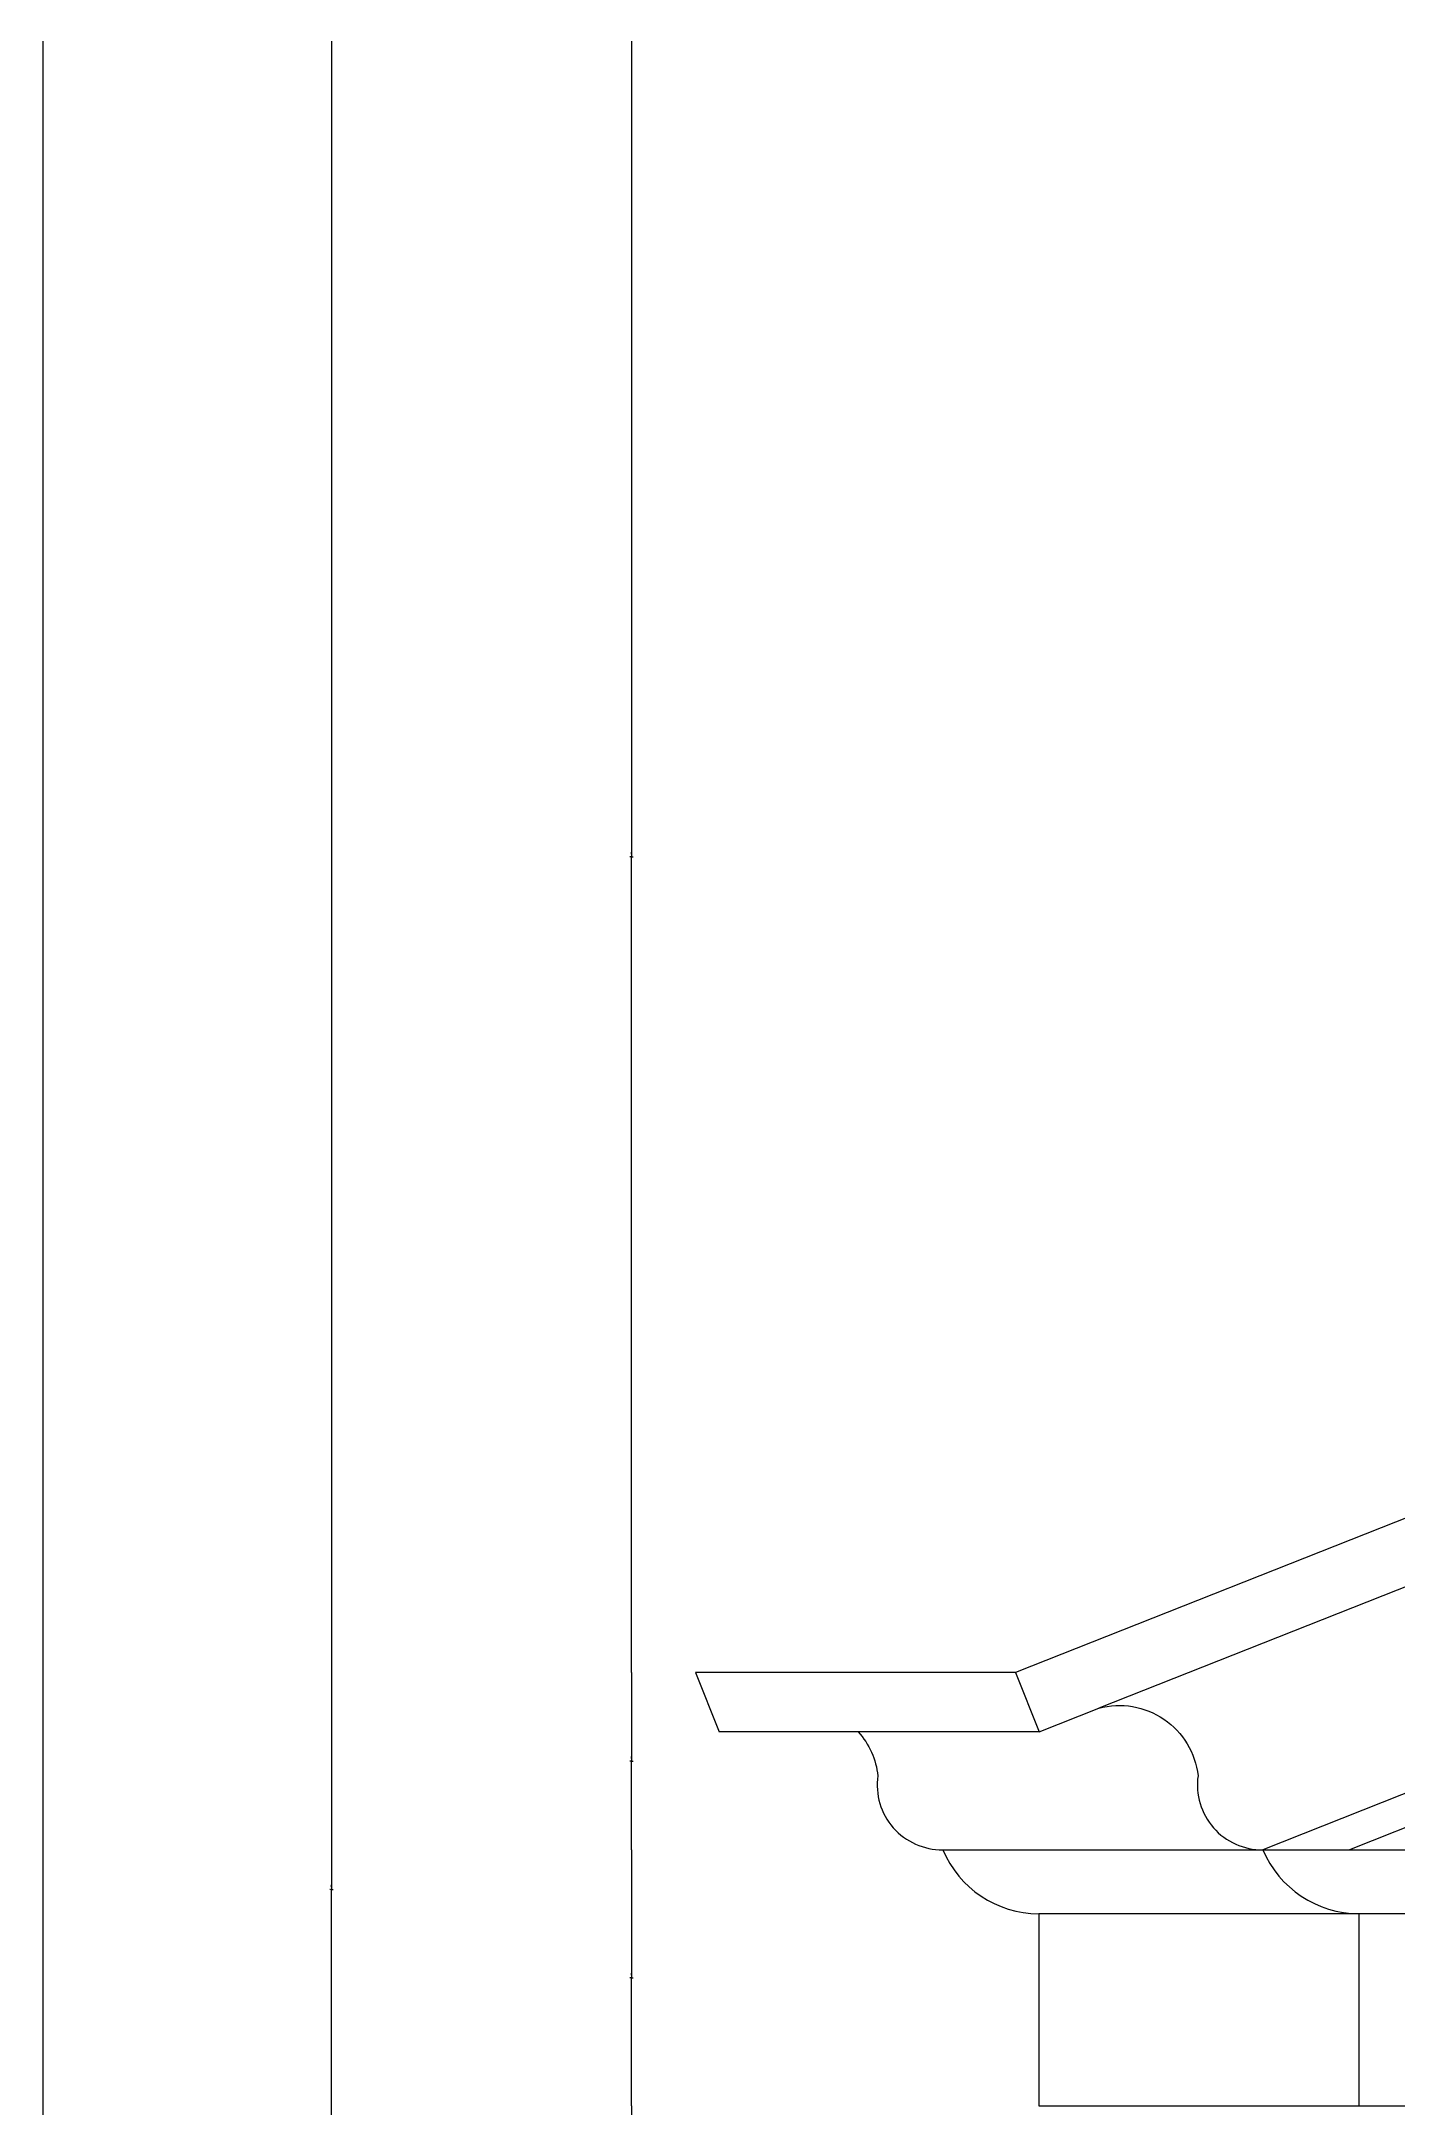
# Model space of a CAD drawing. Header units: metres. Extents: x 172 to 5375, y 420 to 6939.
# Drawn here: x 172 to 596, y 5945 to 6590 of the extents above; entities that cross this region are included whole.
import ezdxf

# ---------------------------------------------------------------- set-up
doc = ezdxf.new("R2010")
doc.units = ezdxf.units.M
for name, color, linetype in [('3', 3, 'Continuous'), ('4', 4, 'Continuous'), ('7', 7, 'Continuous'), ('DIM', 3, 'Continuous')]:
    doc.layers.add(name, color=color, linetype=linetype)
doc.dimstyles.get("Standard").update_dxf_attribs({"dimtxt": 2.5, "dimasz": 2.5, "dimexe": 1.25, "dimexo": 0.625, "dimtad": 1, "dimcen": 2.5, "dimazin": 3, "dimtfac": 1, "dimtmove": 0, "dimatfit": 3})

# ---------------------------------------------------------------- blocks, each defined once
blk = doc.blocks.new('*D32')
for p, q in [((172.91, 6590.3), (172.91, 5112.77)), ((172.66, 5112.77), (172.41, 5112.77)), ((172.91, 3635.23), (172.91, 5112.77)), ((172.91, 5112.77), (172.91, 5112.77)), ((173.16, 5112.77), (173.41, 5112.77))]:
    blk.add_line(p, q)
at = {"layer": 'Defpoints'}
for p in [(172.91, 6590.3), (172.91, 5112.77), (172.91, 3635.23)]:
    blk.add_point(p, dxfattribs=at)
at = {"layer": 'DIM', "insert": (172.91, 5113.895), "char_height": 1, "attachment_point": 5}
blk.add_mtext('0', dxfattribs=at)
blk = doc.blocks.new('*D37')
for p, q in [((356.76, 5945.23), (356.76, 5905.23)), ((356.51, 5905.23), (356.26, 5905.23)), ((356.76, 5865.23), (356.76, 5905.23)), ((356.76, 5905.23), (356.76, 5905.23)), ((357.01, 5905.23), (357.26, 5905.23))]:
    blk.add_line(p, q)
at = {"layer": 'Defpoints'}
for p in [(356.76, 5945.23), (356.76, 5905.23), (356.76, 5865.23)]:
    blk.add_point(p, dxfattribs=at)
at = {"layer": 'DIM', "insert": (356.76, 5906.355), "char_height": 1, "attachment_point": 5}
blk.add_mtext('0', dxfattribs=at)
blk = doc.blocks.new('*D38')
for p, q in [((263.02, 6590.3), (263.02, 6012.77)), ((262.77, 6012.77), (262.52, 6012.77)), ((263.02, 5435.23), (263.02, 6012.77)), ((263.02, 6012.77), (263.02, 6012.77)), ((263.27, 6012.77), (263.52, 6012.77))]:
    blk.add_line(p, q)
at = {"layer": 'Defpoints'}
for p in [(263.02, 6590.3), (263.02, 6012.77), (263.02, 5435.23)]:
    blk.add_point(p, dxfattribs=at)
at = {"layer": 'DIM', "insert": (263.02, 6013.895), "char_height": 1, "attachment_point": 5}
blk.add_mtext('0', dxfattribs=at)
blk = doc.blocks.new('*D42')
for p, q in [((356.76, 6590.3), (356.76, 6335.48)), ((356.51, 6335.48), (356.26, 6335.48)), ((356.76, 6080.67), (356.76, 6335.48)), ((356.76, 6335.48), (356.76, 6335.48)), ((357.01, 6335.48), (357.26, 6335.48))]:
    blk.add_line(p, q)
at = {"layer": 'Defpoints'}
for p in [(356.76, 6590.3), (356.76, 6335.48), (356.76, 6080.67)]:
    blk.add_point(p, dxfattribs=at)
at = {"layer": 'DIM', "insert": (356.76, 6336.605), "char_height": 1, "attachment_point": 5}
blk.add_mtext('0', dxfattribs=at)
blk = doc.blocks.new('*D43')
for p, q in [((356.76, 6080.67), (356.76, 6052.95)), ((356.51, 6052.95), (356.26, 6052.95)), ((356.76, 6025.23), (356.76, 6052.95)), ((356.76, 6052.95), (356.76, 6052.95)), ((357.01, 6052.95), (357.26, 6052.95))]:
    blk.add_line(p, q)
at = {"layer": 'Defpoints'}
for p in [(356.76, 6080.67), (356.76, 6052.95), (356.76, 6025.23)]:
    blk.add_point(p, dxfattribs=at)
at = {"layer": 'DIM', "insert": (356.76, 6054.075), "char_height": 1, "attachment_point": 5}
blk.add_mtext('0', dxfattribs=at)
blk = doc.blocks.new('*D44')
for p, q in [((356.76, 6025.23), (356.76, 5985.23)), ((356.51, 5985.23), (356.26, 5985.23)), ((356.76, 5945.23), (356.76, 5985.23)), ((356.76, 5985.23), (356.76, 5985.23)), ((357.01, 5985.23), (357.26, 5985.23))]:
    blk.add_line(p, q)
at = {"layer": 'Defpoints'}
for p in [(356.76, 6025.23), (356.76, 5985.23), (356.76, 5945.23)]:
    blk.add_point(p, dxfattribs=at)
at = {"layer": 'DIM', "insert": (356.76, 5986.355), "char_height": 1, "attachment_point": 5}
blk.add_mtext('0', dxfattribs=at)

msp = doc.modelspace()

# ---------------------------------------------------------------- linework, layer by layer
at = {"layer": '3'}
msp.add_line((1763.96, 6494.48), (581.08, 6025.23), dxfattribs=at)
at = {"layer": '4'}
for p, q in [((1763.96, 6590.3), (476.75, 6080.67)), ((1763.96, 6568.78), (502.72, 6069.46)), ((476.75, 6080.67), (376.75, 6080.67)), ((484.13, 6062.08), (384.13, 6062.08)), ((453.96, 6025.23), (3073.96, 6025.23)), ((1153.96, 6005.23), (483.96, 6005.23))]:
    msp.add_line(p, q, dxfattribs=at)
msp.add_lwpolyline([(376.75, 6080.67), (384.13, 6062.08)], dxfattribs=at)
for points in [[(476.75, 6080.67), (484.13, 6062.08), (502.72, 6069.46, -0.46), (533.71, 6048.35, 0.46), (553.96, 6025.23, 0.3), (583.96, 6005.23), (583.96, 5945.23), (643.96, 5945.23), (643.96, 5935.23), (653.96, 5935.23, 0.44), (693.96, 5895.23), (693.96, 5885.23), (703.96, 5885.23), (703.96, 5865.23), (723.96, 5865.23), (723.96, 5845.23)], [(427.56, 6062.08, -0.16), (433.71, 6048.35, 0.46), (453.96, 6025.23, 0.3), (483.96, 6005.23), (483.96, 5945.23), (583.96, 5945.23)]]:
    msp.add_lwpolyline(points, format="xyb", dxfattribs=at)
at = {"layer": '7'}
msp.add_line((1763.96, 6505.23), (553.96, 6025.23), dxfattribs=at)

# ---------------------------------------------------------------- dimensions: what is measured, and where the dimension line sits
at = {"layer": 'DIM'}
for base, p1, p2, picture, middle in [((172.91, 5112.77), (172.91, 6590.3), (172.91, 3635.23), '*D32', (172.91, 5113.895)), ((263.02, 6012.77), (263.02, 6590.3), (263.02, 5435.23), '*D38', (263.02, 6013.895)), ((356.76, 6335.48), (356.76, 6590.3), (356.76, 6080.67), '*D42', (356.76, 6336.605)), ((356.76, 6052.95), (356.76, 6080.67), (356.76, 6025.23), '*D43', (356.76, 6054.075)), ((356.76, 5985.23), (356.76, 6025.23), (356.76, 5945.23), '*D44', (356.76, 5986.355)), ((356.76, 5905.23), (356.76, 5945.23), (356.76, 5865.23), '*D37', (356.76, 5906.355))]:
    dim = msp.add_linear_dim(base=base, p1=p1, p2=p2, dimstyle='Standard', dxfattribs=at)
    dim.commit()
    dim.dimension.update_dxf_attribs({"geometry": picture, "text_midpoint": middle})

doc.saveas('drawing.dxf')
